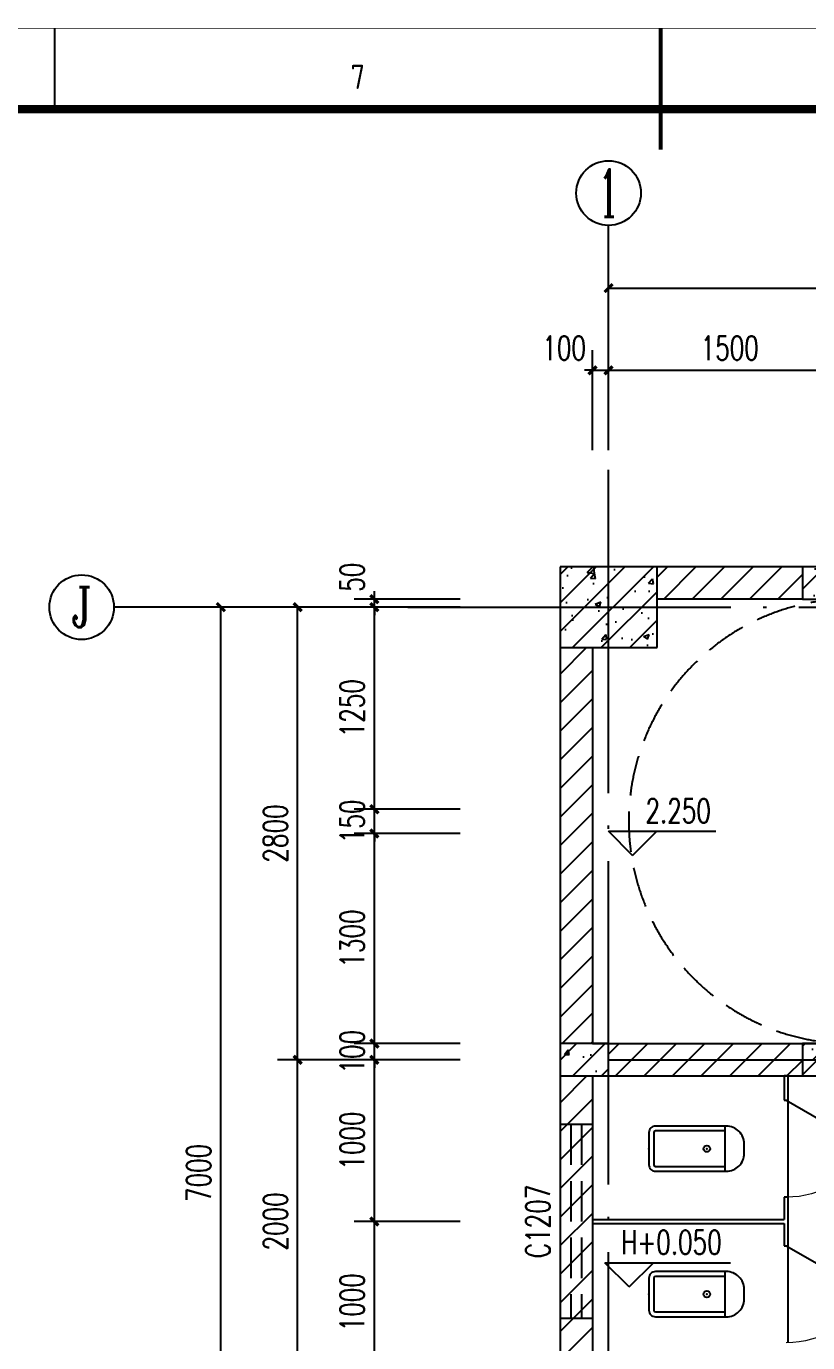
# Model space of a CAD drawing. Extents: x -93062 to 326984, y -142534 to 91021.
# Drawn here: x 163965 to 168802, y -11609 to -3466 of the extents above; entities that cross this region are included whole.
import ezdxf
from ezdxf.enums import TextEntityAlignment as Align

# ---------------------------------------------------------------- set-up
doc = ezdxf.new("R2010")
doc.units = 0
doc.header["$LTSCALE"] = 1000
doc.header["$MEASUREMENT"] = 0
doc.linetypes.add('DASH', pattern=[0.35, 0.25, -0.1])
doc.linetypes.add('DOTE', pattern=[2.42, 2, -0.2, 0.02, -0.2])
doc.layers.get('0').update_dxf_attribs({"color": 8})
doc.layers.get('Defpoints').update_dxf_attribs({"color": 8})
for name, color, linetype in [('AXIS', 8, 'Continuous'), ('AXIS_TEXT', 8, 'Continuous'), ('CENTRE LINE', 8, 'DOTE'), ('COLUMN', 8, 'Continuous'), ('DIM_ELEV', 8, 'Continuous'), ('DIM_SYMB', 8, 'Continuous'), ('DOTE', 8, 'DOTE'), ('LATRINE', 8, 'Continuous'), ('LVTRY', 8, 'Continuous'), ('PUB_DIM', 8, 'Continuous'), ('PUB_HATCH', 8, 'Continuous'), ('PUB_TEXT', 8, 'Continuous'), ('STAIR', 8, 'Continuous'), ('WALL', 8, 'Continuous'), ('WINDOW', 8, 'Continuous'), ('WINDOW_TEXT', 8, 'Continuous')]:
    doc.layers.add(name, color=color, linetype=linetype)
doc.styles.add('_TCH_AXIS', font='COMPLEX', dxfattribs={"bigfont": 'GBCBIG'})
doc.styles.add('_TCH_DIM', font='SIMPLEX', dxfattribs={"bigfont": 'GBCBIG'})
doc.styles.add('_TCH_DIM_T3', font='SIMPLEX', dxfattribs={"width": 0.705882, "bigfont": 'GBCBIG'})
doc.styles.add('_TCH_WINDOW', font='SIMPLEX', dxfattribs={"bigfont": 'GBCBIG'})
doc.styles.add('COMPLEX', font='COMPLEX')
doc.styles.get("Standard").update_dxf_attribs({"font": 'gbenor.shx', "bigfont": 'gbcbig.shx'})
doc.styles.add('TK', font='GEDITXT.SHX', dxfattribs={"width": 0.85, "height": 3.5, "bigfont": 'DXT.SHX'})
doc.dimstyles.new('_TCH_ARCH&&50', dxfattribs={"dimtxt": 148.75, "dimasz": 50, "dimexe": 125, "dimexo": 150, "dimgap": 63.125, "dimtad": 1, "dimdec": 0, "dimzin": 0, "dimdsep": 46, "dimtxsty": '_TCH_DIM_T3', "dimblk": 'ARCHTICK', "dimcen": 0.09, "dimazin": 2, "dimtfac": 1, "dimtdec": 0, "dimtix": 1, "dimtmove": 2, "dimatfit": 3, "dimfxl": 1, "dimtolj": 1, "dimtzin": 0, "dimarcsym": 0})
pattern_1 = [(45, (0, 89.76), (-88.38838, 88.38838), [])]
pattern_2 = [(45, (0, 0), (-88.38835, 88.38835), []), (50, (0, 0), (358.6301, -31.37607), [37.5, -412.5]), (355, (0, 0), (-69.3757, 376.0961), [30, -330]), (100.4514, (29.9, -2.6), (289.2547, 344.7198), [31.8701, -350.57106]), (46.1842, (0, 100), (533.6205, -82.7595), [56.25, -618.75]), (96.6356, (44.47, 93.1), (467.3314, 487.059), [47.8051, -525.8565]), (351.1842, (0, 100), (467.331, 487.0593), [45, -495]), (21, (50, 75), (298.45353, -201.30945), [37.5, -412.5]), (326, (50, 75), (121.6577, 362.575), [30, -330]), (71.4514, (74.87, 58.22), (420.1113, 161.26525), [31.8701, -350.57106]), (37.5, (0, 0), (6.07993, 166.44693), [0, -326, 0, -335, 0, -331.25]), (7.5, (0, 0), (131.53477, 197.20586), [0, -191, 0, -318.5, 0, -126.25]), (327.5, (-111.5, 0), (266.91122, -11.27744), [0, -125, 0, -390, 0, -517.5]), (317.5, (-161.5, 0), (291.5931, 50.0525), [0, -162.5, 0, -259, 0, -367.5])]

# ---------------------------------------------------------------- blocks, each defined once
blk = doc.blocks.new('GEDI_WK_A11')
at = {"color": 3}
for p, q in [((450, 584), (450, 594)), ((525, 584), (525, 594))]:
    blk.add_line(p, q, dxfattribs=at)
for points, const_width in [([(0, 0), (1050, 0), (1050, 594), (0, 594)], 0.1), ([(25, 10), (1040, 10), (1040, 584), (25, 584)], 1)]:
    blk.add_lwpolyline(points, close=True, dxfattribs=dict(at, const_width=const_width))
at = {"color": 3, "const_width": 0.5}
blk.add_lwpolyline([(525, 579), (525, 594)], dxfattribs=at)
at = {"color": 3}
blk.add_text('7', height=3, dxfattribs=at).set_placement((487.5, 588), align=Align.MIDDLE)
blk = doc.blocks.new('A$C024A6866')
blk.add_blockref('GEDI_WK_A11', (0, 0))
at = {"style": 'TK', "width": 0.85}
for tag, height, p in [('PROJECTNAME', 4.75, (985, 44)), ('PHASE', 4, (1027, 44)), ('DRAWINGNAME', 4.75, (995, 31))]:
    blk.add_attdef(tag, text='', height=height, dxfattribs=at).set_placement(p, align=Align.MIDDLE_CENTER)
for tag, p, height in [('APPROVE', (872, 32.75), 3.5), ('DESIGN', (917, 32.75), 3.5), ('REVIEW1', (872, 25.75), 3.5), ('DRAW', (917, 25.75), 3.5), ('REVIEW2', (872, 18.75), 3.5), ('PROPORTION', (917, 18.75), 3.5), ('DRAWINGNUMBER', (967, 18.5), 4), ('CHECK', (872, 11.75), 3.5), ('DATE', (917, 11.75), 3.5), ('VERSION', (1033, 11.75), 3.5)]:
    blk.add_attdef(tag, p, '', height=height, dxfattribs=at)
blk = doc.blocks.new('sgdsg')
at = {"xscale": 50, "yscale": 50, "zscale": 50}
blk.add_blockref('A$C024A6866', (-52500, 0), dxfattribs=at)
blk = doc.blocks.new('_ArchTick')
at = {"color": 0, "linetype": 'ByBlock', "const_width": 0.4}
blk.add_lwpolyline([(-0.5, -0.5), (0.5, 0.5)], dxfattribs=at)
blk = doc.blocks.new('*D834')
at = {"layer": 'Defpoints', "color": 0, "transparency": 16777216}
for p in [(166119.5, -7008.9), (166801, -7008.9), (166801, -7058.9)]:
    blk.add_point(p, dxfattribs=at)
at = {"layer": 'PUB_DIM', "color": 0, "lineweight": -2, "transparency": 16777216}
for p, q in [((166119.5, -7008.9), (166119.5, -6958.9)), ((166651, -7008.9), (165994.5, -7008.9)), ((166651, -7058.9), (165994.5, -7058.9)), ((166119.5, -7058.9), (166119.5, -7008.9)), ((166119.5, -7058.9), (166119.5, -7108.9))]:
    blk.add_line(p, q, dxfattribs=at)
at = {"layer": 'PUB_DIM', "color": 0, "lineweight": -2, "transparency": 16777216, "xscale": 50, "yscale": 50, "zscale": 50}
for p, rotation in [((166119.5, -7008.9), 270), ((166119.5, -7058.9), 90)]:
    blk.add_blockref('_ArchTick', p, dxfattribs=dict(at, rotation=rotation))
at = {"layer": 'PUB_DIM', "color": 0, "transparency": 16777216, "insert": (165982, -6873.9), "char_height": 148.75, "attachment_point": 5, "rotation": 90, "style": '_TCH_DIM_T3'}
blk.add_mtext('\\A1;50', dxfattribs=at)
blk = doc.blocks.new('*D835')
at = {"layer": 'Defpoints', "color": 0, "transparency": 16777216}
for p in [(166119.5, -7058.9), (166801, -7058.9), (166801, -8308.9)]:
    blk.add_point(p, dxfattribs=at)
at = {"layer": 'PUB_DIM', "color": 0, "lineweight": -2, "transparency": 16777216}
for p, q in [((166651, -7058.9), (165994.5, -7058.9)), ((166119.5, -8308.9), (166119.5, -7058.9)), ((166651, -8308.9), (165994.5, -8308.9))]:
    blk.add_line(p, q, dxfattribs=at)
at = {"layer": 'PUB_DIM', "color": 0, "lineweight": -2, "transparency": 16777216, "xscale": 50, "yscale": 50, "zscale": 50}
for p, rotation in [((166119.5, -7058.9), 90), ((166119.5, -8308.9), 270)]:
    blk.add_blockref('_ArchTick', p, dxfattribs=dict(at, rotation=rotation))
at = {"layer": 'PUB_DIM', "color": 0, "transparency": 16777216, "insert": (165982, -7683.9), "char_height": 148.75, "attachment_point": 5, "rotation": 90, "style": '_TCH_DIM_T3'}
blk.add_mtext('\\A1;1250', dxfattribs=at)
blk = doc.blocks.new('*D836')
at = {"layer": 'Defpoints', "color": 0, "transparency": 16777216}
for p in [(166119.5, -8308.9), (166801, -8308.9), (166801, -8458.9)]:
    blk.add_point(p, dxfattribs=at)
at = {"layer": 'PUB_DIM', "color": 0, "lineweight": -2, "transparency": 16777216}
for p, q in [((166119.5, -8308.9), (166119.5, -8258.9)), ((166651, -8308.9), (165994.5, -8308.9)), ((166119.5, -8458.9), (166119.5, -8308.9)), ((166651, -8458.9), (165994.5, -8458.9)), ((166119.5, -8458.9), (166119.5, -8508.9))]:
    blk.add_line(p, q, dxfattribs=at)
at = {"layer": 'PUB_DIM', "color": 0, "lineweight": -2, "transparency": 16777216, "xscale": 50, "yscale": 50, "zscale": 50}
for p, rotation in [((166119.5, -8308.9), 270), ((166119.5, -8458.9), 90)]:
    blk.add_blockref('_ArchTick', p, dxfattribs=dict(at, rotation=rotation))
at = {"layer": 'PUB_DIM', "color": 0, "transparency": 16777216, "insert": (165982, -8383.9), "char_height": 148.75, "attachment_point": 5, "rotation": 90, "style": '_TCH_DIM_T3'}
blk.add_mtext('\\A1;150', dxfattribs=at)
blk = doc.blocks.new('*D837')
at = {"layer": 'Defpoints', "color": 0, "transparency": 16777216}
for p in [(166119.5, -8458.9), (166801, -8458.9), (166801, -9758.9)]:
    blk.add_point(p, dxfattribs=at)
at = {"layer": 'PUB_DIM', "color": 0, "lineweight": -2, "transparency": 16777216}
for p, q in [((166651, -8458.9), (165994.5, -8458.9)), ((166119.5, -9758.9), (166119.5, -8458.9)), ((166651, -9758.9), (165994.5, -9758.9))]:
    blk.add_line(p, q, dxfattribs=at)
at = {"layer": 'PUB_DIM', "color": 0, "lineweight": -2, "transparency": 16777216, "xscale": 50, "yscale": 50, "zscale": 50}
for p, rotation in [((166119.5, -8458.9), 90), ((166119.5, -9758.9), 270)]:
    blk.add_blockref('_ArchTick', p, dxfattribs=dict(at, rotation=rotation))
at = {"layer": 'PUB_DIM', "color": 0, "transparency": 16777216, "insert": (165982, -9108.9), "char_height": 148.75, "attachment_point": 5, "rotation": 90, "style": '_TCH_DIM_T3'}
blk.add_mtext('\\A1;1300', dxfattribs=at)
blk = doc.blocks.new('*D838')
at = {"layer": 'Defpoints', "color": 0, "transparency": 16777216}
for p in [(166119.5, -9758.9), (166801, -9758.9), (166801, -9858.9)]:
    blk.add_point(p, dxfattribs=at)
at = {"layer": 'PUB_DIM', "color": 0, "lineweight": -2, "transparency": 16777216}
for p, q in [((166651, -9758.9), (165994.5, -9758.9)), ((166119.5, -9758.9), (166119.5, -9708.9)), ((166119.5, -9858.9), (166119.5, -9758.9)), ((166651, -9858.9), (165994.5, -9858.9)), ((166119.5, -9858.9), (166119.5, -9908.9))]:
    blk.add_line(p, q, dxfattribs=at)
at = {"layer": 'PUB_DIM', "color": 0, "lineweight": -2, "transparency": 16777216, "xscale": 50, "yscale": 50, "zscale": 50}
for p, rotation in [((166119.5, -9758.9), 270), ((166119.5, -9858.9), 90)]:
    blk.add_blockref('_ArchTick', p, dxfattribs=dict(at, rotation=rotation))
at = {"layer": 'PUB_DIM', "color": 0, "transparency": 16777216, "insert": (165982, -9808.9), "char_height": 148.75, "attachment_point": 5, "rotation": 90, "style": '_TCH_DIM_T3'}
blk.add_mtext('\\A1;100', dxfattribs=at)
blk = doc.blocks.new('*D839')
at = {"layer": 'Defpoints', "color": 0, "transparency": 16777216}
for p in [(166119.5, -9858.9), (166801, -9858.9), (166801, -10858.9)]:
    blk.add_point(p, dxfattribs=at)
at = {"layer": 'PUB_DIM', "color": 0, "lineweight": -2, "transparency": 16777216}
for p, q in [((166651, -9858.9), (165994.5, -9858.9)), ((166119.5, -10858.9), (166119.5, -9858.9)), ((166651, -10858.9), (165994.5, -10858.9))]:
    blk.add_line(p, q, dxfattribs=at)
at = {"layer": 'PUB_DIM', "color": 0, "lineweight": -2, "transparency": 16777216, "xscale": 50, "yscale": 50, "zscale": 50}
for p, rotation in [((166119.5, -9858.9), 90), ((166119.5, -10858.9), 270)]:
    blk.add_blockref('_ArchTick', p, dxfattribs=dict(at, rotation=rotation))
at = {"layer": 'PUB_DIM', "color": 0, "transparency": 16777216, "insert": (165982, -10358.9), "char_height": 148.75, "attachment_point": 5, "rotation": 90, "style": '_TCH_DIM_T3'}
blk.add_mtext('\\A1;1000', dxfattribs=at)
blk = doc.blocks.new('*D840')
at = {"layer": 'Defpoints', "color": 0, "transparency": 16777216}
for p in [(166119.5, -10858.9), (166801, -10858.9), (166801, -11858.9)]:
    blk.add_point(p, dxfattribs=at)
at = {"layer": 'PUB_DIM', "color": 0, "lineweight": -2, "transparency": 16777216}
for p, q in [((166651, -10858.9), (165994.5, -10858.9)), ((166119.5, -11858.9), (166119.5, -10858.9)), ((166651, -11858.9), (165994.5, -11858.9))]:
    blk.add_line(p, q, dxfattribs=at)
at = {"layer": 'PUB_DIM', "color": 0, "lineweight": -2, "transparency": 16777216, "xscale": 50, "yscale": 50, "zscale": 50}
for p, rotation in [((166119.5, -10858.9), 90), ((166119.5, -11858.9), 270)]:
    blk.add_blockref('_ArchTick', p, dxfattribs=dict(at, rotation=rotation))
at = {"layer": 'PUB_DIM', "color": 0, "transparency": 16777216, "insert": (165982, -11358.9), "char_height": 148.75, "attachment_point": 5, "rotation": 90, "style": '_TCH_DIM_T3'}
blk.add_mtext('\\A1;1000', dxfattribs=at)
blk = doc.blocks.new('*D849')
at = {"layer": 'Defpoints', "color": 0, "transparency": 16777216}
for p in [(165169.5, -7058.9), (165851, -7058.9), (165851, -14058.9)]:
    blk.add_point(p, dxfattribs=at)
at = {"layer": 'PUB_DIM', "color": 0, "lineweight": -2, "transparency": 16777216}
for p, q in [((165701, -7058.9), (165044.5, -7058.9)), ((165169.5, -14058.9), (165169.5, -7058.9)), ((165701, -14058.9), (165044.5, -14058.9))]:
    blk.add_line(p, q, dxfattribs=at)
at = {"layer": 'PUB_DIM', "color": 0, "lineweight": -2, "transparency": 16777216, "xscale": 50, "yscale": 50, "zscale": 50}
for p, rotation in [((165169.5, -7058.9), 90), ((165169.5, -14058.9), 270)]:
    blk.add_blockref('_ArchTick', p, dxfattribs=dict(at, rotation=rotation))
at = {"layer": 'PUB_DIM', "color": 0, "transparency": 16777216, "insert": (165032, -10558.9), "char_height": 148.75, "attachment_point": 5, "rotation": 90, "style": '_TCH_DIM_T3'}
blk.add_mtext('\\A1;7000', dxfattribs=at)
blk = doc.blocks.new('*D850')
at = {"layer": 'Defpoints', "color": 0, "transparency": 16777216}
for p in [(165644.5, -7058.9), (166326, -7058.9), (166326, -9858.9)]:
    blk.add_point(p, dxfattribs=at)
at = {"layer": 'PUB_DIM', "color": 0, "lineweight": -2, "transparency": 16777216}
for p, q in [((166176, -7058.9), (165519.5, -7058.9)), ((165644.5, -9858.9), (165644.5, -7058.9)), ((166176, -9858.9), (165519.5, -9858.9))]:
    blk.add_line(p, q, dxfattribs=at)
at = {"layer": 'PUB_DIM', "color": 0, "lineweight": -2, "transparency": 16777216, "xscale": 50, "yscale": 50, "zscale": 50}
for p, rotation in [((165644.5, -7058.9), 90), ((165644.5, -9858.9), 270)]:
    blk.add_blockref('_ArchTick', p, dxfattribs=dict(at, rotation=rotation))
at = {"layer": 'PUB_DIM', "color": 0, "transparency": 16777216, "insert": (165507, -8458.9), "char_height": 148.75, "attachment_point": 5, "rotation": 90, "style": '_TCH_DIM_T3'}
blk.add_mtext('\\A1;2800', dxfattribs=at)
blk = doc.blocks.new('*D851')
at = {"layer": 'Defpoints', "color": 0, "transparency": 16777216}
for p in [(165644.5, -9858.9), (166326, -9858.9), (166326, -11858.9)]:
    blk.add_point(p, dxfattribs=at)
at = {"layer": 'PUB_DIM', "color": 0, "lineweight": -2, "transparency": 16777216}
for p, q in [((166176, -9858.9), (165519.5, -9858.9)), ((165644.5, -11858.9), (165644.5, -9858.9)), ((166176, -11858.9), (165519.5, -11858.9))]:
    blk.add_line(p, q, dxfattribs=at)
at = {"layer": 'PUB_DIM', "color": 0, "lineweight": -2, "transparency": 16777216, "xscale": 50, "yscale": 50, "zscale": 50}
for p, rotation in [((165644.5, -9858.9), 90), ((165644.5, -11858.9), 270)]:
    blk.add_blockref('_ArchTick', p, dxfattribs=dict(at, rotation=rotation))
at = {"layer": 'PUB_DIM', "color": 0, "transparency": 16777216, "insert": (165507, -10858.9), "char_height": 148.75, "attachment_point": 5, "rotation": 90, "style": '_TCH_DIM_T3'}
blk.add_mtext('\\A1;2000', dxfattribs=at)
blk = doc.blocks.new('*D858')
at = {"layer": 'AXIS', "color": 0, "lineweight": -2, "transparency": 16777216}
for p, q in [((167469.2, -6088.5), (167469.2, -5468.6)), ((167569.2, -6088.5), (167569.2, -5468.6)), ((167469.2, -5593.6), (167419.2, -5593.6)), ((167469.2, -5593.6), (167569.2, -5593.6)), ((167569.2, -5593.6), (167619.2, -5593.6))]:
    blk.add_line(p, q, dxfattribs=at)
at = {"layer": 'Defpoints', "color": 0, "transparency": 16777216}
for p in [(167569.2, -5593.6), (167469.2, -6238.5), (167569.2, -6238.5)]:
    blk.add_point(p, dxfattribs=at)
at = {"layer": 'AXIS', "color": 0, "lineweight": -2, "transparency": 16777216, "xscale": 50, "yscale": 50, "zscale": 50}
blk.add_blockref('_ArchTick', (167469.2, -5593.6), dxfattribs=at)
at = {"layer": 'AXIS', "color": 0, "lineweight": -2, "transparency": 16777216, "xscale": 50, "yscale": 50, "zscale": 50, "rotation": 180}
blk.add_blockref('_ArchTick', (167569.2, -5593.6), dxfattribs=at)
at = {"layer": 'AXIS', "color": 0, "transparency": 16777216, "insert": (167294.2, -5456.1), "char_height": 148.75, "attachment_point": 5, "style": '_TCH_DIM_T3'}
blk.add_mtext('\\A1;100', dxfattribs=at)
blk = doc.blocks.new('*D859')
at = {"layer": 'AXIS', "color": 0, "lineweight": -2, "transparency": 16777216}
for p, q in [((167569.2, -6088.5), (167569.2, -5468.6)), ((169069.2, -6088.5), (169069.2, -5468.6)), ((167569.2, -5593.6), (169069.2, -5593.6))]:
    blk.add_line(p, q, dxfattribs=at)
at = {"layer": 'Defpoints', "color": 0, "transparency": 16777216}
for p in [(169069.2, -5593.6), (167569.2, -6238.5), (169069.2, -6238.5)]:
    blk.add_point(p, dxfattribs=at)
at = {"layer": 'AXIS', "color": 0, "lineweight": -2, "transparency": 16777216, "xscale": 50, "yscale": 50, "zscale": 50, "rotation": 180}
blk.add_blockref('_ArchTick', (167569.2, -5593.6), dxfattribs=at)
at = {"layer": 'AXIS', "color": 0, "lineweight": -2, "transparency": 16777216, "xscale": 50, "yscale": 50, "zscale": 50}
blk.add_blockref('_ArchTick', (169069.2, -5593.6), dxfattribs=at)
at = {"layer": 'AXIS', "color": 0, "transparency": 16777216, "insert": (168319.2, -5456.1), "char_height": 148.75, "attachment_point": 5, "style": '_TCH_DIM_T3'}
blk.add_mtext('\\A1;1500', dxfattribs=at)
blk = doc.blocks.new('*D863')
at = {"layer": 'AXIS', "color": 0, "lineweight": -2, "transparency": 16777216}
for p, q in [((167569.2, -6088.5), (167569.2, -4960.1)), ((174669.2, -6088.5), (174669.2, -4960.1)), ((167569.2, -5085.1), (174669.2, -5085.1))]:
    blk.add_line(p, q, dxfattribs=at)
at = {"layer": 'Defpoints', "color": 0, "transparency": 16777216}
for p in [(174669.2, -5085.1), (167569.2, -6238.5), (174669.2, -6238.5)]:
    blk.add_point(p, dxfattribs=at)
at = {"layer": 'AXIS', "color": 0, "lineweight": -2, "transparency": 16777216, "xscale": 50, "yscale": 50, "zscale": 50, "rotation": 180}
blk.add_blockref('_ArchTick', (167569.2, -5085.1), dxfattribs=at)
at = {"layer": 'AXIS', "color": 0, "lineweight": -2, "transparency": 16777216, "xscale": 50, "yscale": 50, "zscale": 50}
blk.add_blockref('_ArchTick', (174669.2, -5085.1), dxfattribs=at)
at = {"layer": 'AXIS', "color": 0, "transparency": 16777216, "insert": (171119.2, -4947.6), "char_height": 148.75, "attachment_point": 5, "style": '_TCH_DIM_T3'}
blk.add_mtext('\\A1;7100', dxfattribs=at)
blk = doc.blocks.new('$lvtry$00000200')
at = {"color": 0}
for p, q in [((-109.8, -40, 0), (-109.8, -469.7, 0)), ((99.8, -30, 0), (-99.8, -30, 0)), ((109.8, -469.7, 0), (109.8, -40, 0))]:
    blk.add_line(p, q, dxfattribs=at)
at = {"color": 0, "elevation": 0}
blk.add_lwpolyline([(99.8, 0), (-99.8, 0, 0.414214), (-139.8, -40), (-139.8, -479.7, 0.414214), (-29.8, -589.7), (29.8, -589.7, 0.414214), (139.8, -479.7), (139.8, -40, 0.414214)], format="xyb", close=True, dxfattribs=at)
blk.add_lwpolyline([(139.8, -469.7), (-139.8, -469.7)], dxfattribs=at)
at = {"color": 0}
blk.add_circle((0, -358.6, 0), 20, dxfattribs=at)
for centre, start, end in [((-99.8, -40, 0), 90, 180), ((99.8, -40, 0), 0, 90)]:
    blk.add_arc(centre, 10, start, end, dxfattribs=at)
for p in [(0, 0), (0, -358.6, 0)]:
    blk.add_point(p, dxfattribs=at)
blk = doc.blocks.new('$TCHSYS$APDOOR2D')
blk.add_line((0.5, 0), (0, 0.866))
at = {"lineweight": 13}
blk.add_arc((0.5, 0), 1, 120, 180, dxfattribs=at)
blk = doc.blocks.new('_AXISO')
blk.add_circle((0, 0), 0.5)
at = {"layer": 'AXIS_TEXT', "style": 'COMPLEX', "width": 1.041667}
blk.add_attdef('A', text='', height=0.56, dxfattribs=at).set_placement((-0.25, -0.28), (0.25, -0.28), align=Align.FIT)

msp = doc.modelspace()

# ---------------------------------------------------------------- hatches: boundary and pattern name
at = {"layer": 'PUB_HATCH'}
h = msp.add_hatch(dxfattribs=at)
h.set_pattern_fill('钢筋混凝土', color=256, scale=50, style=0)
h.set_pattern_definition(pattern_2)
h.paths.add_polyline_path([(167269.2, -7308.9), (167869.2, -7308.9), (167869.2, -6808.9), (167269.2, -6808.9)])
h = msp.add_hatch(dxfattribs=at)
h.set_pattern_fill('普通砖', color=256, scale=50, style=0)
h.set_pattern_definition(pattern_1)
h.paths.add_polyline_path([(167869.2, -6808.9), (167869.2, -7008.9), (168769.2, -7008.9), (168769.2, -6808.9)])
h = msp.add_hatch(dxfattribs=at)
h.set_pattern_fill('钢筋混凝土', color=256, scale=50, style=0)
h.set_pattern_definition(pattern_2)
h.paths.add_polyline_path([(168769.2, -7008.9), (169069.2, -7008.9), (169069.2, -6808.9), (168769.2, -6808.9)])
h = msp.add_hatch(dxfattribs=at)
h.set_pattern_fill('普通砖', color=256, scale=50, style=0)
h.set_pattern_definition(pattern_1)
h.paths.add_polyline_path([(167269.2, -9858.9), (167269.2, -9758.9), (167469.2, -9758.9), (167469.2, -7308.9), (167269.2, -7308.9)])
h = msp.add_hatch(dxfattribs=at)
h.set_pattern_fill('钢筋混凝土', color=256, scale=50, style=0)
h.set_pattern_definition(pattern_2)
h.paths.add_polyline_path([(167269.2, -9958.9), (167569.2, -9958.9), (167569.2, -9758.9), (167269.2, -9758.9)])
h = msp.add_hatch(dxfattribs=at)
h.set_pattern_fill('普通砖', color=256, scale=50, style=0)
h.set_pattern_definition(pattern_1)
h.paths.add_polyline_path([(168769.2, -9958.9), (168769.2, -9758.9), (168919.2, -9758.9), (167569.2, -9758.9), (167569.2, -9958.9)])
h = msp.add_hatch(dxfattribs=at)
h.set_pattern_fill('钢筋混凝土', color=256, scale=50, style=0)
h.set_pattern_definition(pattern_2)
h.paths.add_polyline_path([(168769.2, -9958.9), (169069.2, -9958.9), (169069.2, -9758.9), (168769.2, -9758.9)])
h = msp.add_hatch(dxfattribs=at)
h.set_pattern_fill('普通砖', color=256, scale=50, style=0)
h.set_pattern_definition(pattern_1)
h.paths.add_polyline_path([(167469.2, -9958.9), (167269.2, -9958.9), (167269.2, -9858.9), (167269.2, -11858.9), (167402.6, -11858.9), (167469.2, -11758.9)])

# ---------------------------------------------------------------- linework, layer by layer
at = {"layer": 'AXIS'}
for p, q in [((167569.2, -5938.5), (167569.2, -4697)), ((166119.5, -7058.9), (164507.8, -7058.9))]:
    msp.add_line(p, q, dxfattribs=at)
msp.add_circle((167569.2, -4497), 200, dxfattribs=at)
at = {"layer": 'CENTRE LINE'}
msp.add_line((167569.2, -9858.9), (178982, -9858.9), dxfattribs=at)
at = {"layer": 'COLUMN'}
for p, q in [((167869.2, -6808.9), (167269.2, -6808.9)), ((167269.2, -6808.9), (167269.2, -7308.9)), ((167869.2, -7308.9), (167869.2, -6808.9)), ((169069.2, -6808.9), (168769.2, -6808.9)), ((168769.2, -6808.9), (168769.2, -7008.9)), ((168769.2, -7008.9), (169069.2, -7008.9)), ((167269.2, -7308.9), (167869.2, -7308.9)), ((167569.2, -9758.9), (167269.2, -9758.9)), ((167269.2, -9758.9), (167269.2, -9958.9)), ((167569.2, -9958.9), (167569.2, -9758.9)), ((169069.2, -9758.9), (168769.2, -9758.9)), ((168769.2, -9758.9), (168769.2, -9958.9)), ((167269.2, -9958.9), (167569.2, -9958.9)), ((168769.2, -9958.9), (169069.2, -9958.9))]:
    msp.add_line(p, q, dxfattribs=at)
at = {"layer": 'DIM_ELEV'}
for p, q in [((167718, -8595.5), (167568, -8445.5)), ((167568, -8445.5), (168232.5, -8445.5)), ((167718, -8595.5), (167868, -8445.5)), ((167697, -11264.5), (167547, -11114.5)), ((167547, -11114.5), (168323.5, -11114.5)), ((167697, -11264.5), (167847, -11114.5))]:
    msp.add_line(p, q, dxfattribs=at)
at = {"layer": 'DIM_SYMB'}
msp.add_lwpolyline([(172849.2, -7658.9, 0, 0, 0), (168269.2, -7658.9, 0, 0, 0), (168269.2, -9108.9, 0, 0, 0), (170319.2, -9108.9, 40, 0, 0), (170469.2, -9108.9, 0, 0, 0)], format="xyseb", dxfattribs=at)
at = {"layer": 'DOTE'}
msp.add_line((166326, -7058.9), (178982, -7058.9), dxfattribs=at)
msp.add_lwpolyline([(167569.2, -15470), (167569.2, -6061.5)], dxfattribs=at)
at = {"layer": 'LATRINE'}
for p, q in [((168656.7, -9958.9), (168656.7, -10108.9)), ((168681.7, -9958.9), (168656.7, -9958.9)), ((168681.7, -10108.9), (168681.7, -9958.9)), ((168656.7, -10108.9), (168681.7, -10108.9)), ((168681.7, -10708.9, 400), (168681.7, -10108.9, 400)), ((168681.7, -10708.9), (168656.7, -10708.9)), ((168656.7, -10708.9), (168656.7, -10846.4)), ((168681.7, -10858.9), (168681.7, -10708.9)), ((167469.2, -10846.4), (168656.7, -10846.4)), ((167469.2, -10846.4), (167469.2, -10871.4)), ((167469.2, -10871.4), (168656.7, -10871.4)), ((168656.7, -10871.4), (168656.7, -11008.9)), ((168681.7, -11008.9), (168681.7, -10858.9)), ((168656.7, -11008.9), (168681.7, -11008.9)), ((168681.7, -11608.9, 400), (168681.7, -11008.9, 400))]:
    msp.add_line(p, q, dxfattribs=at)
at = {"layer": 'STAIR'}
for p, q in [((168769.2, -7008.9), (167869.2, -7008.9)), ((167469.2, -7308.9), (167469.2, -9758.9)), ((167469.2, -9758.9), (169069.2, -9758.9))]:
    msp.add_line(p, q, dxfattribs=at)
at = {"layer": 'STAIR', "color": 251, "linetype": 'DASH'}
msp.add_arc((169069.2, -8383.9), 1375, 90, 270, dxfattribs=at)
at = {"layer": 'WALL'}
for p, q in [((168769.2, -6808.9), (167869.2, -6808.9)), ((168769.2, -7008.9), (167869.2, -7008.9)), ((167269.2, -7308.9), (167269.2, -9758.9)), ((167469.2, -7308.9), (167469.2, -9758.9)), ((167569.2, -9758.9), (168769.2, -9758.9)), ((167269.2, -9958.9), (167269.2, -11858.9)), ((167469.2, -9958.9), (167469.2, -11758.9)), ((167569.2, -9958.9), (168769.2, -9958.9))]:
    msp.add_line(p, q, dxfattribs=at)
at = {"layer": 'WINDOW', "linetype": 'DASH'}
for p, q in [((167469.2, -10258.9, 800), (167269.2, -10258.9, 800)), ((167335.9, -10258.9, 800), (167335.9, -11458.9, 800)), ((167402.6, -10258.9, 800), (167402.6, -11458.9, 800)), ((167469.2, -11458.9, 800), (167269.2, -11458.9, 800))]:
    msp.add_line(p, q, dxfattribs=at)

# ---------------------------------------------------------------- block references
msp.add_blockref('sgdsg', (194142, -33178))
at = {"layer": 'AXIS'}
ref = msp.add_blockref('_AXISO', (164307.8, -7058.9), dxfattribs=dict(at, xscale=400, yscale=400, zscale=400))
ref.add_attrib('A', 'J', dxfattribs={"layer": 'AXIS_TEXT', "height": 248, "style": '_TCH_AXIS'}).set_placement((164242.8, -7182.9), (164372.7, -7182.9), align=Align.FIT)
at = {"layer": 'LATRINE', "xscale": 600, "yscale": -600, "zscale": 25, "rotation": 90}
for p in [(168669.2, -10408.9), (168669.2, -11308.9)]:
    msp.add_blockref('$TCHSYS$APDOOR2D', p, dxfattribs=at)
at = {"layer": 'LVTRY', "rotation": 90}
for p in [(167818.8, -10408.9), (167818.8, -11308.9)]:
    msp.add_blockref('$lvtry$00000200', p, dxfattribs=at)

# ---------------------------------------------------------------- texts
at = {"layer": 'AXIS_TEXT', "style": '_TCH_AXIS'}
msp.add_text('1', height=294.1, dxfattribs=at).set_placement((167506.2, -4644.1), (167632.3, -4644.1), align=Align.FIT)
at = {"layer": 'PUB_TEXT', "style": '_TCH_DIM', "width": 0.705882}
for s, p in [('2.250', (167797.5, -8393)), ('H+0.050', (167648.5, -11062))]:
    msp.add_text(s, height=148.75, dxfattribs=at).set_placement(p)
at = {"layer": 'WINDOW_TEXT', "style": '_TCH_WINDOW', "width": 0.705882}
msp.add_text('C1207', height=148.75, rotation=90, dxfattribs=at).set_placement((167206.1, -11086.4))

# ---------------------------------------------------------------- dimensions: what is measured, and where the dimension line sits
at = {"layer": 'AXIS'}
for p2, distance, picture, middle in [((174669.2, -6238.5), 1153.4, '*D863', (171119.2, -4947.6)), ((169069.2, -6238.5), 644.9, '*D859', (168319.2, -5456.1))]:
    dim = msp.add_aligned_dim(p1=(167569.2, -6238.5), p2=p2, distance=distance, dimstyle='_TCH_ARCH&&50', dxfattribs=at)
    dim.commit()
    dim.dimension.update_dxf_attribs({"geometry": picture, "text_midpoint": middle})
dim = msp.add_linear_dim(base=(167569.2, -5593.6), p1=(167469.2, -6238.5), p2=(167569.2, -6238.5), angle=0, dimstyle='_TCH_ARCH&&50', dxfattribs=at)
dim.commit()
dim.dimension.update_dxf_attribs({"geometry": '*D858', "text_midpoint": (167294.2, -5456.1), "dimtype": 129})
at = {"layer": 'PUB_DIM'}
dim = msp.add_linear_dim(base=(166119.5, -7008.9), p1=(166801, -7058.9), p2=(166801, -7008.9), angle=90, dimstyle='_TCH_ARCH&&50', dxfattribs=at)
dim.commit()
dim.dimension.update_dxf_attribs({"geometry": '*D834', "text_midpoint": (165982, -6873.9), "dimtype": 129})
for p1, p2, picture, middle in [((165851, -14058.9), (165851, -7058.9), '*D849', (165032, -10558.9)), ((166326, -9858.9), (166326, -7058.9), '*D850', (165507, -8458.9)), ((166801, -8308.9), (166801, -7058.9), '*D835', (165982, -7683.9)), ((166801, -8458.9), (166801, -8308.9), '*D836', (165982, -8383.9)), ((166801, -9758.9), (166801, -8458.9), '*D837', (165982, -9108.9)), ((166801, -9858.9), (166801, -9758.9), '*D838', (165982, -9808.9)), ((166326, -11858.9), (166326, -9858.9), '*D851', (165507, -10858.9)), ((166801, -10858.9), (166801, -9858.9), '*D839', (165982, -10358.9)), ((166801, -11858.9), (166801, -10858.9), '*D840', (165982, -11358.9))]:
    dim = msp.add_aligned_dim(p1=p1, p2=p2, distance=681.5, dimstyle='_TCH_ARCH&&50', dxfattribs=at)
    dim.commit()
    dim.dimension.update_dxf_attribs({"geometry": picture, "text_midpoint": middle})

doc.saveas('drawing.dxf')
